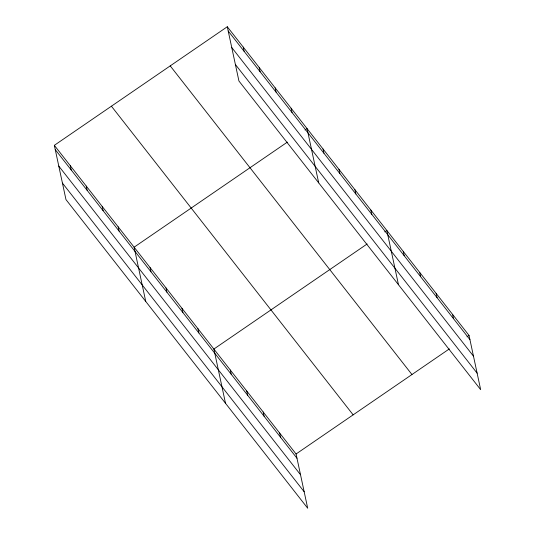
<?xml version="1.0" encoding="UTF-8"?>
<svg xmlns="http://www.w3.org/2000/svg" width="535" height="535" viewBox="0 0 535 535"><rect width="100%" height="100%" fill="white"/><g stroke="black" fill="none" stroke-linecap="round" stroke-linejoin="round"><path stroke-width="0.8" d="M54.336 145.333L296.069 453.988L307.705 508.25L65.972 199.595L54.336 145.333L227.295 26.75L469.028 335.405L480.664 389.667L238.931 81.012L227.295 26.75M287.362 142.116L134.111 247.19L145.741 301.452M305.03 130.005L307.07 128.607L318.7 182.87M367.137 243.973L213.88 349.041L225.516 403.31M384.799 231.856L386.838 230.458L398.475 284.727M296.069 453.988L449.326 348.914M466.995 336.803L469.028 335.405M228.211 31.017L469.944 339.665M231.749 47.515L473.482 356.17M235.393 64.514L477.126 373.169M170.217 65.885L411.957 374.533M111.414 106.198L353.147 414.852M55.252 149.593L296.985 458.248M58.79 166.097L300.523 474.746M62.434 183.097L304.168 491.752M452.59 314.413L453.506 318.679M436.152 293.427L437.068 297.687M419.714 272.435L420.63 276.702M403.276 251.45L404.192 255.71M370.889 210.088L371.798 214.354M354.932 189.718L355.849 193.984M338.976 169.348L339.892 173.614M323.02 148.977L323.936 153.237M291.114 108.237L292.03 112.497M275.157 87.86L276.073 92.127M259.201 67.49L260.117 71.757M243.251 47.12L244.161 51.387M279.631 432.996L280.547 437.262M263.193 412.01L264.109 416.27M246.755 391.018L247.672 395.285M230.317 370.033L231.234 374.293M197.93 328.671L198.839 332.937M181.974 308.3L182.89 312.567M166.017 287.93L166.933 292.19M150.061 267.56L150.977 271.82M118.155 226.813L119.071 231.08M102.198 206.443L103.115 210.71M86.242 186.073L87.158 190.34M70.292 165.703L71.202 169.969"/></g></svg>
